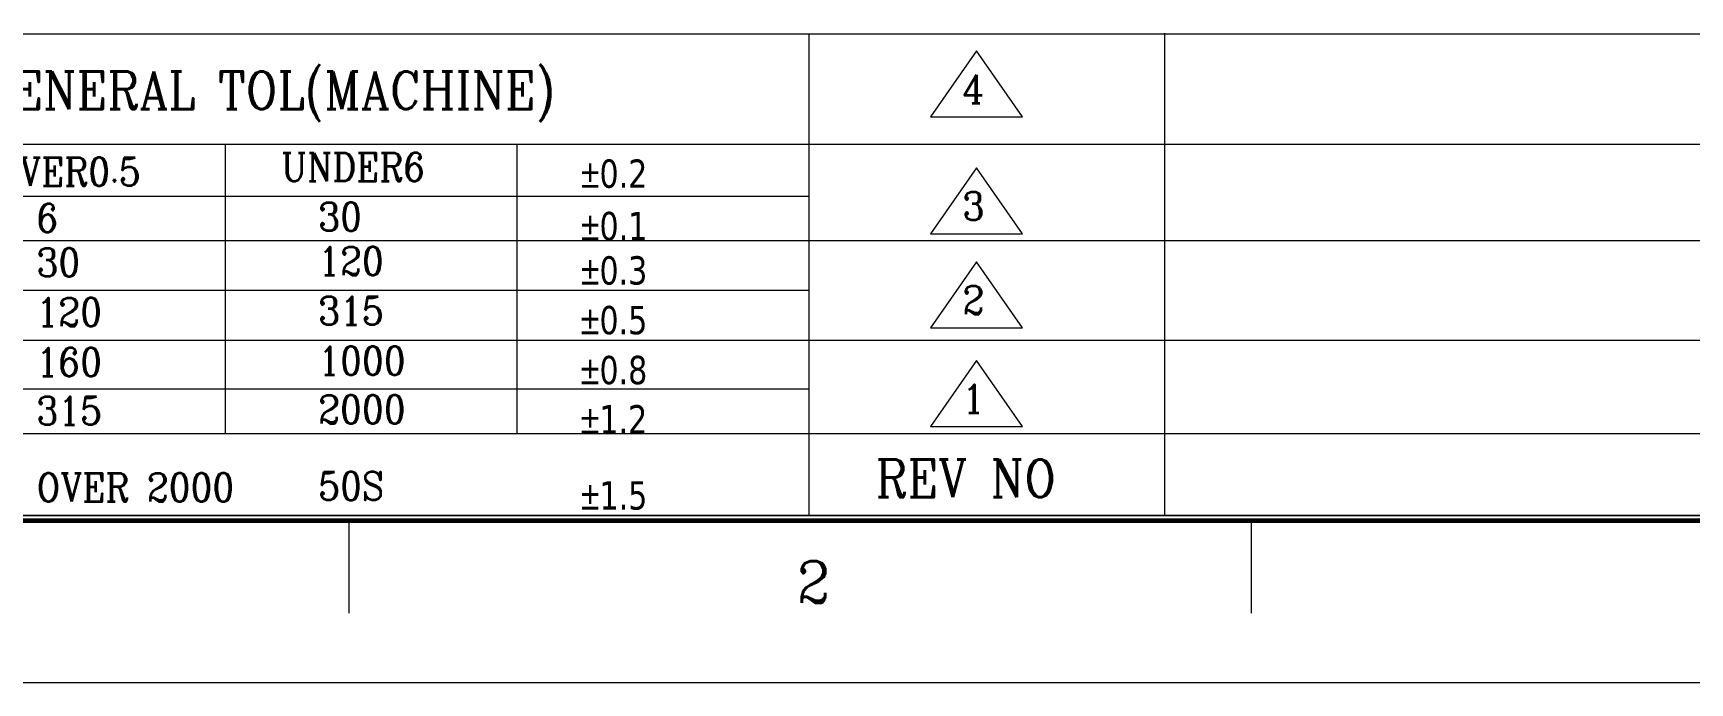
# Model space of a CAD drawing. Header units: millimetres. Extents: x 36 to 2484, y 36 to 1746.
# Drawn here: x 301 to 827, y 36 to 243 of the extents above; entities that cross this region are included whole.
import ezdxf
from ezdxf.enums import TextEntityAlignment as Align

# ---------------------------------------------------------------- set-up
doc = ezdxf.new("R2010")
doc.units = ezdxf.units.MM
doc.header["$LTSCALE"] = 6
doc.layers.get('0').update_dxf_attribs({"lineweight": 18})
for name, color, linetype, lineweight in [('SkizziergeometrieWIN-ISO', 7, 'Continuous', 50), ('가는실선_A4', 7, 'Continuous', 5), ('제목(ISO)', 7, 'Continuous', 50)]:
    doc.layers.add(name, color=color, linetype=linetype, lineweight=lineweight)
doc.layers.add('가는실선_A3', color=9, linetype='Continuous', lineweight=5, true_color=0x808080)
doc.styles.add('ROMANC_61', font='ROMANC.shx')
doc.styles.add('텍스트 스타일12', font='tahoma.ttf')
doc.styles.add('텍스트 스타일171', font='ROMANC.shx', dxfattribs={"width": 0.9})
doc.styles.add('텍스트 스타일211', font='ROMANC.shx', dxfattribs={"width": 0.9})
doc.styles.add('텍스트 스타일213', font='RomanC.shx', dxfattribs={"width": 0.9})
doc.styles.add('텍스트 스타일36', font='ROMANC.shx', dxfattribs={"width": 0.941937})

# ---------------------------------------------------------------- blocks, each defined once
blk = doc.blocks.new('경계 A3_경계')
at = {"layer": 'SkizziergeometrieWIN-ISO', "lineweight": 18}
blk.add_line((414, 6), (6, 6), dxfattribs=at)
at = {"layer": '가는실선_A3', "color": 7, "lineweight": 60}
blk.add_line((19.02, 14.596), (401.22, 14.596), dxfattribs=at)
at = {"layer": '가는실선_A3', "color": 7}
for p, q in [((66.795, 14.596), (66.795, 9.696)), ((66.795, 14.596), (66.795, 9.696)), ((114.57, 14.596), (114.57, 9.696))]:
    blk.add_line(p, q, dxfattribs=at)
at = {"layer": '가는실선_A3', "color": 7, "style": '텍스트 스타일36', "width": 0.941937}
blk.add_text('2', height=2.2, dxfattribs=at).set_placement((91.399, 11.342), align=Align.MIDDLE_CENTER)
blk = doc.blocks.new('제목 블록 A3_표제란')
at = {"layer": '가는실선_A4', "lineweight": 13}
for p, q in [((25.419, 38.66), (269.123, 38.66)), ((25.419, 32.809), (269.123, 32.809))]:
    blk.add_line(p, q, dxfattribs=at)
at = {"layer": '가는실선_A4'}
for p, q in [((97.695, 38.66), (97.695, 13.125)), ((116.556, 13.125), (116.556, 38.692)), ((106.584, 37.75), (104.146, 34.261)), ((109.022, 34.261), (106.584, 37.75)), ((104.146, 34.261), (109.022, 34.261)), ((66.802, 32.809), (66.802, 17.468)), ((82.248, 32.809), (82.248, 17.468)), ((106.584, 31.553), (104.146, 28.063)), ((109.022, 28.063), (106.584, 31.553)), ((97.695, 30.032), (25.419, 30.032)), ((104.146, 28.063), (109.022, 28.063)), ((106.584, 26.569), (104.146, 23.079)), ((109.022, 23.079), (106.584, 26.569)), ((97.695, 25.048), (25.419, 25.048)), ((104.146, 23.079), (109.022, 23.079)), ((106.584, 21.342), (104.146, 17.853)), ((109.022, 17.853), (106.584, 21.342)), ((97.695, 19.822), (25.419, 19.822)), ((104.146, 17.853), (109.022, 17.853)), ((25.419, 13.125), (407.762, 13.125)), ((208.17, 13.125), (25.419, 13.125))]:
    blk.add_line(p, q, dxfattribs=at)
at = {"layer": '가는실선_A4', "color": 7}
for p, q in [((269.085, 27.68), (25.419, 27.68)), ((269.123, 22.402), (25.419, 22.402)), ((269.123, 17.468), (52.653, 17.468))]:
    blk.add_line(p, q, dxfattribs=at)
at = {"layer": '가는실선_A3', "color": 7, "style": '텍스트 스타일12'}
blk.add_attdef('질량\\P1;_001', (38.285, 15.491), '', height=2, dxfattribs=at)
at = {"layer": '가는실선_A4', "color": 7, "width": 0.9}
for s, height, style, p in [('GENERAL TOL(MACHINE)', 2, '텍스트 스타일171', (53.764, 34.666)), ('4', 1.5, '텍스트 스타일211', (105.834, 34.981)), ('OVER0.5', 1.5, '텍스트 스타일211', (54.631, 30.602)), ('UNDER6', 1.5, '텍스트 스타일211', (69.751, 30.846)), ('3', 1.5, '텍스트 스타일211', (105.834, 28.784)), ('6', 1.5, '텍스트 스타일211', (56.807, 28.148)), ('30', 1.5, '텍스트 스타일211', (71.726, 28.216)), ('30', 1.5, '텍스트 스타일211', (56.807, 25.796)), ('120', 1.5, '텍스트 스타일211', (71.726, 25.864)), ('120', 1.5, '텍스트 스타일211', (56.806, 23.164)), ('315', 1.5, '텍스트 스타일211', (71.725, 23.231)), ('2', 1.5, '텍스트 스타일211', (105.834, 23.8)), ('160', 1.5, '텍스트 스타일211', (56.806, 20.518)), ('1000', 1.5, '텍스트 스타일213', (71.725, 20.585)), ('315', 1.5, '텍스트 스타일213', (56.805, 17.938)), ('2000', 1.5, '텍스트 스타일211', (71.724, 18.005)), ('1', 1.5, '텍스트 스타일211', (105.834, 18.574)), ('REV NO', 2, '텍스트 스타일171', (101.229, 14.101)), ('OVER 2000', 1.5, '텍스트 스타일211', (56.807, 13.874)), ('50S', 1.5, '텍스트 스타일211', (71.726, 13.941))]:
    blk.add_text(s, height=height, dxfattribs=dict(at, style=style)).set_placement(p)
at = {"layer": '가는실선_A4', "color": 7, "char_height": 1.5, "attachment_point": 7, "style": 'ROMANC_61'}
for s, insert in [('\\fAIGDT|b0|i0;\\W0.90;\\H1.5000;`\\fTahoma|b0|i0;\\W0.90;\\H1.5000;0.2', (85.627, 30.469)), ('\\fAIGDT|b0|i0;\\W0.90;\\H1.5000;`\\fTahoma|b0|i0;\\W0.90;\\H1.5000;0.1', (85.627, 27.692)), ('\\fAIGDT|b0|i0;\\W0.90;\\H1.5000;`\\fTahoma|b0|i0;\\W0.90;\\H1.5000;0.3', (85.626, 25.34)), ('\\fAIGDT|b0|i0;\\W0.90;\\H1.5000;`\\fTahoma|b0|i0;\\W0.90;\\H1.5000;0.5', (85.625, 22.708)), ('\\fAIGDT|b0|i0;\\W0.90;\\H1.5000;`\\fTahoma|b0|i0;\\W0.90;\\H1.5000;0.8', (85.625, 20.062)), ('\\fAIGDT|b0|i0;\\W0.90;\\H1.5000;`\\fTahoma|b0|i0;\\W0.90;\\H1.5000;1.2', (85.624, 17.482)), ('\\fAIGDT|b0|i0;\\W0.90;\\H1.5000;`\\fTahoma|b0|i0;\\W0.90;\\H1.5000;1.5', (85.627, 13.418))]:
    blk.add_mtext(s, dxfattribs=dict(at, insert=insert))
at = {"layer": '가는실선_A4', "color": 7, "style": '텍스트 스타일12'}
blk.add_attdef('설명', text='', height=2, dxfattribs=at).set_placement((331.265, 35.733), align=Align.MIDDLE_LEFT)
blk.add_attdef('SCALE_001', (273.432, 32.87), '', height=2, dxfattribs=at)
blk.add_attdef('프로젝트', text='', height=2, dxfattribs=at).set_placement((340.772, 28.266), align=Align.MIDDLE_CENTER)
at = {"layer": '가는실선_A4', "style": '텍스트 스타일12'}
blk.add_attdef('리비전_번호', text='', height=2, dxfattribs=at).set_placement((388.385, 15.267), align=Align.MIDDLE_CENTER)
at = {"layer": '제목(ISO)', "style": '텍스트 스타일12'}
for tag, p in [('관리자', (373.929, 36.389)), ('공급업자', (383.08, 28.642))]:
    blk.add_attdef(tag, text='', height=2, dxfattribs=at).set_placement(p, align=Align.TOP_LEFT)

msp = doc.modelspace()

# ---------------------------------------------------------------- block references
at = {"xscale": 6, "yscale": 6, "zscale": 6}
for name, p in [('경계 A3_경계', (0, 0)), ('제목 블록 A3_표제란', (-39.279, 10.418))]:
    msp.add_blockref(name, p, dxfattribs=at)

doc.saveas('drawing.dxf')
